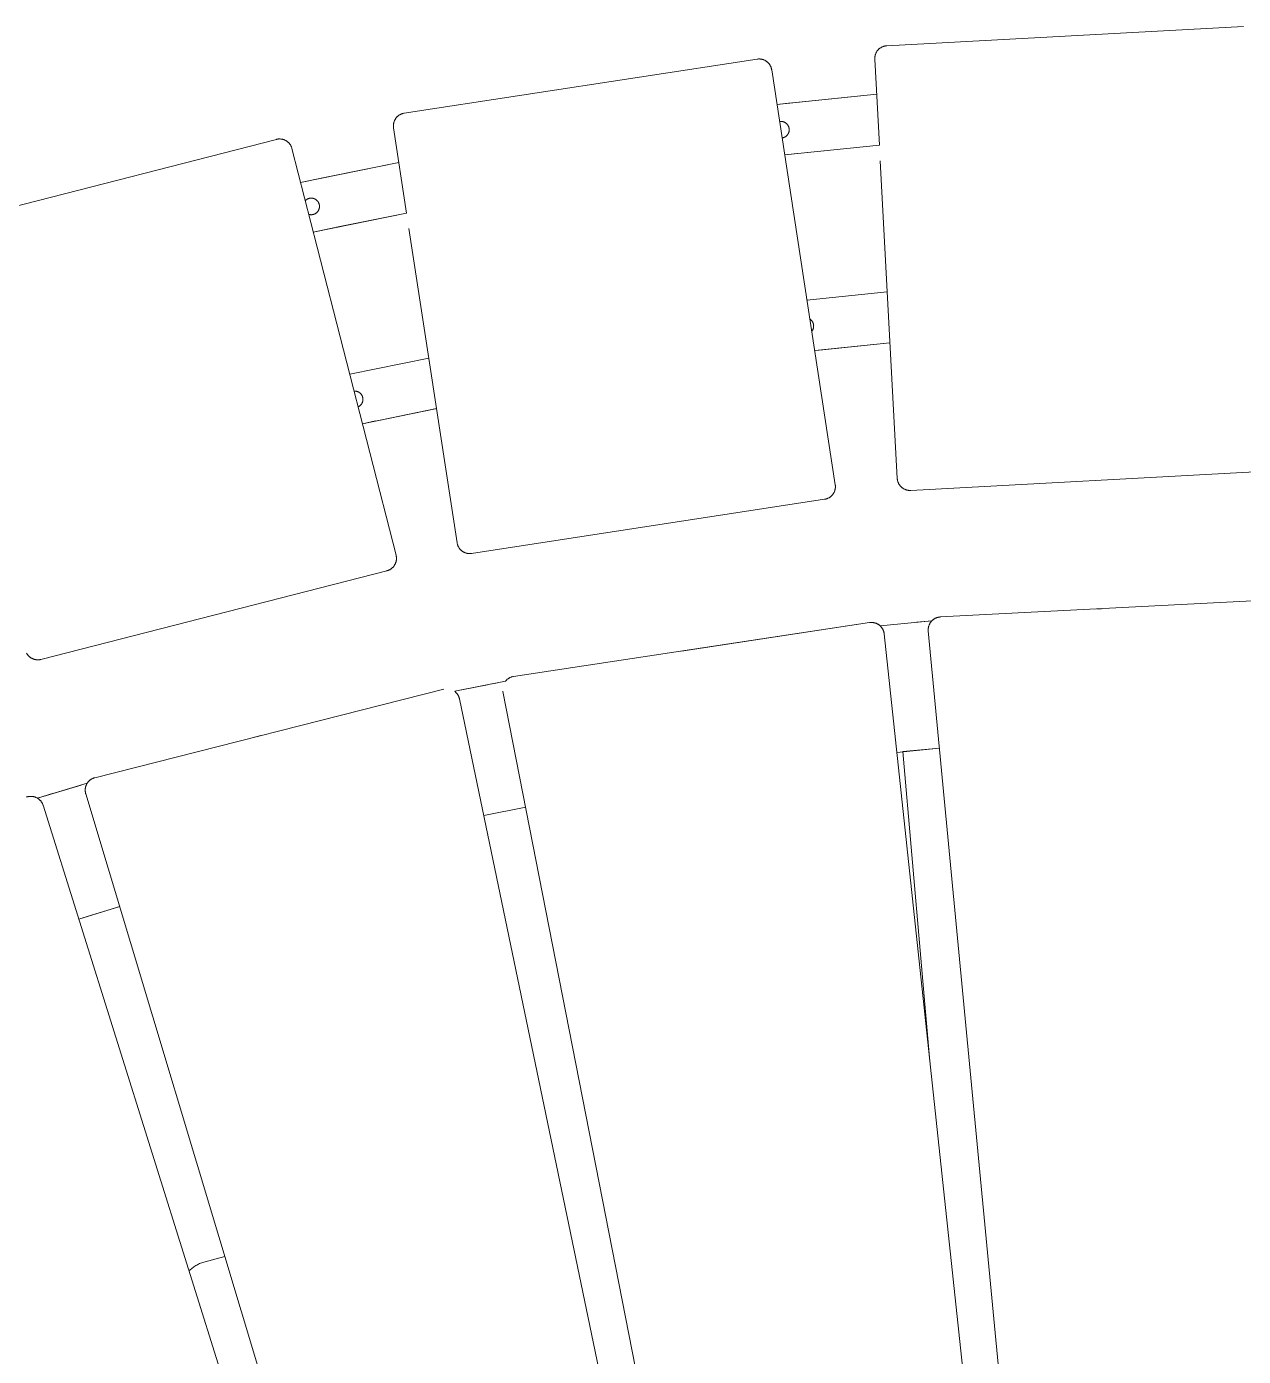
# Model space of a CAD drawing. Header units: inches. Extents: x -11 to 189, y -7 to 133.
# Drawn here: x 24.25 to 39.28, y 50.28 to 66.7 of the extents above; entities that cross this region are included whole.
import ezdxf

# ---------------------------------------------------------------- set-up
doc = ezdxf.new("R2010")
doc.units = ezdxf.units.IN
doc.layers.add('ZANO_R', color=7, linetype='Continuous', lineweight=0)

msp = doc.modelspace()

# ---------------------------------------------------------------- linework, layer by layer
at = {"layer": 'ZANO_R'}
for p, q in [((34.87601, 66.45974), (39.27915, 66.69565)), ((34.72698, 66.30481), (34.72715, 66.31018)), ((34.72715, 66.31018), (34.7275, 66.31555)), ((34.7275, 66.31555), (34.72804, 66.3209)), ((34.72804, 66.3209), (34.72876, 66.32623)), ((34.72876, 66.32623), (34.72966, 66.33153)), ((34.72966, 66.33153), (34.73074, 66.33679)), ((34.73074, 66.33679), (34.732, 66.34202)), ((34.732, 66.34202), (34.73344, 66.3472)), ((34.73344, 66.3472), (34.73506, 66.35233)), ((34.73506, 66.35233), (34.73685, 66.3574)), ((34.73685, 66.3574), (34.73881, 66.36241)), ((34.73881, 66.36241), (34.74094, 66.36735)), ((34.74094, 66.36735), (34.74324, 66.37221)), ((34.74324, 66.37221), (34.7457, 66.37699)), ((34.7457, 66.37699), (34.74833, 66.38168)), ((34.74833, 66.38168), (34.75111, 66.38628)), ((34.75111, 66.38628), (34.75405, 66.39079)), ((34.75405, 66.39079), (34.75714, 66.39519)), ((34.75714, 66.39519), (34.76038, 66.39948)), ((34.76038, 66.39948), (34.76376, 66.40366)), ((34.76376, 66.40366), (34.76729, 66.40772)), ((34.76729, 66.40772), (34.77095, 66.41166)), ((34.77095, 66.41166), (34.77474, 66.41547)), ((34.77474, 66.41547), (34.77866, 66.41915)), ((34.77866, 66.41915), (34.78271, 66.42269)), ((34.78271, 66.42269), (34.78687, 66.42609)), ((34.78687, 66.42609), (34.79115, 66.42935)), ((34.79115, 66.42935), (34.79553, 66.43246)), ((34.79553, 66.43246), (34.80002, 66.43542)), ((34.80002, 66.43542), (34.80461, 66.43823)), ((34.80461, 66.43823), (34.80929, 66.44087)), ((34.80929, 66.44087), (34.81406, 66.44336)), ((34.81406, 66.44336), (34.81891, 66.44568)), ((34.81891, 66.44568), (34.82384, 66.44783)), ((34.82384, 66.44783), (34.82884, 66.44982)), ((34.82884, 66.44982), (34.8339, 66.45163)), ((34.8339, 66.45163), (34.83902, 66.45327)), ((34.83902, 66.45327), (34.8442, 66.45473)), ((34.8442, 66.45473), (34.84942, 66.45602)), ((34.84942, 66.45602), (34.85468, 66.45712)), ((34.85468, 66.45712), (34.85998, 66.45805)), ((34.85998, 66.45805), (34.8653, 66.45879)), ((34.8653, 66.45879), (34.87065, 66.45936)), ((34.87065, 66.45936), (34.87601, 66.45974)), ((28.91554, 65.62615), (33.27406, 66.29442)), ((33.27406, 66.29442), (33.27939, 66.29514)), ((33.27939, 66.29514), (33.28474, 66.29568)), ((33.28474, 66.29568), (33.2901, 66.29604)), ((33.2901, 66.29604), (33.29548, 66.29622)), ((33.29548, 66.29622), (33.30085, 66.29621)), ((33.30085, 66.29621), (33.30623, 66.29602)), ((33.30623, 66.29602), (33.31159, 66.29564)), ((33.31159, 66.29564), (33.31694, 66.29508)), ((33.31694, 66.29508), (33.32227, 66.29434)), ((33.32227, 66.29434), (33.32756, 66.29342)), ((33.32756, 66.29342), (33.33283, 66.29232)), ((33.33283, 66.29232), (33.33805, 66.29104)), ((33.33805, 66.29104), (33.34322, 66.28958)), ((33.34322, 66.28958), (33.34835, 66.28794)), ((33.34835, 66.28794), (33.35341, 66.28614)), ((33.35341, 66.28614), (33.35841, 66.28416)), ((33.35841, 66.28416), (33.36334, 66.28201)), ((33.36334, 66.28201), (33.36819, 66.27969)), ((33.36819, 66.27969), (33.37296, 66.27721)), ((33.37296, 66.27721), (33.37765, 66.27456)), ((33.37765, 66.27456), (33.38224, 66.27176)), ((33.38224, 66.27176), (33.38673, 66.26881)), ((33.38673, 66.26881), (33.39112, 66.2657)), ((33.39112, 66.2657), (33.3954, 66.26244)), ((33.3954, 66.26244), (33.39956, 66.25904)), ((33.39956, 66.25904), (33.40361, 66.2555)), ((33.40361, 66.2555), (33.40753, 66.25183)), ((33.40753, 66.25183), (33.41133, 66.24802)), ((33.41133, 66.24802), (33.415, 66.24408)), ((33.415, 66.24408), (33.41852, 66.24003)), ((33.41852, 66.24003), (33.42191, 66.23585)), ((33.42191, 66.23585), (33.42515, 66.23156)), ((33.42515, 66.23156), (33.42825, 66.22716)), ((33.42825, 66.22716), (33.43119, 66.22266)), ((33.43119, 66.22266), (33.43398, 66.21806)), ((33.43398, 66.21806), (33.43661, 66.21337)), ((33.43661, 66.21337), (33.43907, 66.20859)), ((33.43907, 66.20859), (33.44137, 66.20373)), ((33.44137, 66.20373), (33.44351, 66.1988)), ((33.44351, 66.1988), (33.44547, 66.19379)), ((33.44547, 66.19379), (33.44727, 66.18872)), ((33.44727, 66.18872), (33.44889, 66.18359)), ((33.44889, 66.18359), (33.45033, 66.17841)), ((33.45033, 66.17841), (33.45159, 66.17319)), ((33.45159, 66.17319), (33.45268, 66.16792)), ((33.45268, 66.16792), (33.45359, 66.16262)), ((33.64407, 64.92024), (33.45359, 66.16262)), ((34.72699, 66.29943), (34.72698, 66.30481)), ((34.72719, 66.29405), (34.72699, 66.29943)), ((34.72719, 66.29405), (34.78411, 65.23155)), ((33.5193, 65.73401), (34.75039, 65.86105)), ((33.70878, 65.75522), (34.75039, 65.86105)), ((33.5193, 65.73401), (33.69943, 65.75419)), ((28.78252, 65.48415), (28.78308, 65.4895)), ((28.78308, 65.4895), (28.78382, 65.49483)), ((28.78382, 65.49483), (28.78474, 65.50013)), ((28.78474, 65.50013), (28.78585, 65.50539)), ((28.78585, 65.50539), (28.78713, 65.51061)), ((28.78713, 65.51061), (28.78859, 65.51579)), ((28.78859, 65.51579), (28.79022, 65.52091)), ((28.79022, 65.52091), (28.79203, 65.52597)), ((28.79203, 65.52597), (28.79401, 65.53097)), ((28.79401, 65.53097), (28.79616, 65.5359)), ((28.79616, 65.5359), (28.79848, 65.54075)), ((28.79848, 65.54075), (28.80096, 65.54553)), ((28.80096, 65.54553), (28.8036, 65.55021)), ((28.8036, 65.55021), (28.8064, 65.5548)), ((28.8064, 65.5548), (28.80936, 65.55929)), ((28.80936, 65.55929), (28.81246, 65.56368)), ((28.81246, 65.56368), (28.81572, 65.56796)), ((28.81572, 65.56796), (28.81912, 65.57213)), ((28.81912, 65.57213), (28.82266, 65.57617)), ((28.82266, 65.57617), (28.82634, 65.5801)), ((28.82634, 65.5801), (28.83014, 65.58389)), ((28.83014, 65.58389), (28.83408, 65.58756)), ((28.83408, 65.58756), (28.83814, 65.59109)), ((28.83814, 65.59109), (28.84231, 65.59447)), ((28.84231, 65.59447), (28.8466, 65.59772)), ((28.8466, 65.59772), (28.851, 65.60081)), ((28.851, 65.60081), (28.8555, 65.60375)), ((28.8555, 65.60375), (28.8601, 65.60654)), ((28.8601, 65.60654), (28.86479, 65.60917)), ((28.86479, 65.60917), (28.86957, 65.61163)), ((28.86957, 65.61163), (28.87443, 65.61394)), ((28.87443, 65.61394), (28.87937, 65.61607)), ((28.87937, 65.61607), (28.88437, 65.61804)), ((28.88437, 65.61804), (28.88944, 65.61983)), ((28.88944, 65.61983), (28.89457, 65.62145)), ((28.89457, 65.62145), (28.89975, 65.62289)), ((28.89975, 65.62289), (28.90498, 65.62416)), ((28.90498, 65.62416), (28.91024, 65.62524)), ((28.91024, 65.62524), (28.91554, 65.62615)), ((33.55156, 65.5236), (33.55507, 65.5241)), ((33.55507, 65.5241), (33.55859, 65.52447)), ((33.55859, 65.52447), (33.56212, 65.52473)), ((33.56212, 65.52473), (33.56566, 65.52486)), ((33.56566, 65.52486), (33.5692, 65.52488)), ((33.5692, 65.52488), (33.57274, 65.52476)), ((33.57274, 65.52476), (33.57627, 65.52453)), ((33.57627, 65.52453), (33.5798, 65.52418)), ((33.5798, 65.52418), (33.5833, 65.5237)), ((33.5833, 65.5237), (33.58679, 65.5231)), ((33.58679, 65.5231), (33.59026, 65.52238)), ((33.59026, 65.52238), (33.5937, 65.52154)), ((33.5937, 65.52154), (33.59711, 65.52059)), ((33.59711, 65.52059), (33.60049, 65.51951)), ((33.60049, 65.51951), (33.60382, 65.51832)), ((33.60382, 65.51832), (33.60711, 65.51702)), ((33.60711, 65.51702), (33.61036, 65.5156)), ((33.61036, 65.5156), (33.61355, 65.51407)), ((33.61355, 65.51407), (33.61669, 65.51243)), ((33.61669, 65.51243), (33.61977, 65.51069)), ((33.61977, 65.51069), (33.62279, 65.50884)), ((33.62279, 65.50884), (33.62574, 65.50688)), ((33.62574, 65.50688), (33.62862, 65.50482)), ((33.62862, 65.50482), (33.63143, 65.50267)), ((33.63143, 65.50267), (33.63417, 65.50042)), ((33.63417, 65.50042), (33.63682, 65.49808)), ((33.63682, 65.49808), (33.63939, 65.49564)), ((33.63939, 65.49564), (33.64188, 65.49312)), ((33.64188, 65.49312), (33.64428, 65.49052)), ((33.64428, 65.49052), (33.64658, 65.48783)), ((28.78195, 65.46804), (28.78196, 65.47342)), ((28.78212, 65.46266), (28.78195, 65.46804)), ((28.78196, 65.47342), (28.78215, 65.47879)), ((28.78248, 65.4573), (28.78212, 65.46266)), ((28.78215, 65.47879), (28.78252, 65.48415)), ((28.78302, 65.45195), (28.78248, 65.4573)), ((28.78375, 65.44662), (28.78302, 65.45195)), ((28.78375, 65.44662), (28.94501, 64.39488)), ((33.59988, 65.32533), (33.59649, 65.32428)), ((33.60324, 65.32651), (33.59988, 65.32533)), ((33.60656, 65.3278), (33.60324, 65.32651)), ((33.60983, 65.32921), (33.60656, 65.3278)), ((33.61305, 65.33072), (33.60983, 65.32921)), ((33.61621, 65.33235), (33.61305, 65.33072)), ((33.61931, 65.33409), (33.61621, 65.33235)), ((33.62236, 65.33594), (33.61931, 65.33409)), ((33.62533, 65.33789), (33.62236, 65.33594)), ((33.62824, 65.33994), (33.62533, 65.33789)), ((33.63107, 65.34209), (33.62824, 65.33994)), ((33.63383, 65.34434), (33.63107, 65.34209)), ((33.63651, 65.34669), (33.63383, 65.34434)), ((33.6391, 65.34912), (33.63651, 65.34669)), ((33.64161, 65.35165), (33.6391, 65.34912)), ((33.64403, 65.35426), (33.64161, 65.35165)), ((33.64636, 65.35695), (33.64403, 65.35426)), ((33.64859, 65.35972), (33.64636, 65.35695)), ((33.64658, 65.48783), (33.64879, 65.48506)), ((33.65072, 65.36257), (33.64859, 65.35972)), ((33.64879, 65.48506), (33.65091, 65.48222)), ((33.65276, 65.36549), (33.65072, 65.36257)), ((33.65091, 65.48222), (33.65292, 65.47931)), ((33.65469, 65.36848), (33.65276, 65.36549)), ((33.65292, 65.47931), (33.65484, 65.47633)), ((33.65651, 65.37153), (33.65469, 65.36848)), ((33.65484, 65.47633), (33.65665, 65.47329)), ((33.65823, 65.37465), (33.65651, 65.37153)), ((33.65665, 65.47329), (33.65835, 65.47018)), ((33.65984, 65.37782), (33.65823, 65.37465)), ((33.65835, 65.47018), (33.65994, 65.46702)), ((33.66134, 65.38105), (33.65984, 65.37782)), ((33.65994, 65.46702), (33.66143, 65.46381)), ((33.66273, 65.38433), (33.66134, 65.38105)), ((33.66143, 65.46381), (33.6628, 65.46054)), ((33.664, 65.38765), (33.66273, 65.38433)), ((33.6628, 65.46054), (33.66406, 65.45723)), ((33.66515, 65.39102), (33.664, 65.38765)), ((33.66406, 65.45723), (33.6652, 65.45388)), ((33.66619, 65.39442), (33.66515, 65.39102)), ((33.6652, 65.45388), (33.66623, 65.45049)), ((33.6671, 65.39786), (33.66619, 65.39442)), ((33.66623, 65.45049), (33.66713, 65.44707)), ((33.6679, 65.40133), (33.6671, 65.39786)), ((33.66713, 65.44707), (33.66792, 65.44362)), ((33.66858, 65.40482), (33.6679, 65.40133)), ((33.66792, 65.44362), (33.66859, 65.44014)), ((33.66913, 65.40833), (33.66858, 65.40482)), ((33.66859, 65.44014), (33.66914, 65.43664)), ((33.66956, 65.41187), (33.66913, 65.40833)), ((33.66914, 65.43664), (33.66957, 65.43313)), ((33.66987, 65.41541), (33.66956, 65.41187)), ((33.66957, 65.43313), (33.66988, 65.4296)), ((33.67006, 65.41897), (33.66987, 65.41541)), ((33.66988, 65.4296), (33.67006, 65.42606)), ((33.67006, 65.42606), (33.67012, 65.42252)), ((33.67012, 65.42252), (33.67006, 65.41897)), ((23.0661, 64.20979), (27.33764, 65.30392)), ((27.33764, 65.30392), (27.34288, 65.30516)), ((27.34288, 65.30516), (27.34815, 65.30623)), ((27.34815, 65.30623), (27.35345, 65.30711)), ((27.35345, 65.30711), (27.35878, 65.30782)), ((27.35878, 65.30782), (27.36413, 65.30834)), ((27.36413, 65.30834), (27.3695, 65.30868)), ((27.3695, 65.30868), (27.37488, 65.30883)), ((27.37488, 65.30883), (27.38025, 65.3088)), ((27.38025, 65.3088), (27.38563, 65.30859)), ((27.38563, 65.30859), (27.39099, 65.30819)), ((27.39099, 65.30819), (27.39633, 65.30762)), ((27.39633, 65.30762), (27.40166, 65.30685)), ((27.40166, 65.30685), (27.40695, 65.30591)), ((27.40695, 65.30591), (27.41221, 65.30479)), ((27.41221, 65.30479), (27.41743, 65.30349)), ((27.41743, 65.30349), (27.4226, 65.30201)), ((27.4226, 65.30201), (27.42772, 65.30036)), ((27.42772, 65.30036), (27.43277, 65.29853)), ((27.43277, 65.29853), (27.43776, 65.29653)), ((27.43776, 65.29653), (27.44268, 65.29436)), ((27.44268, 65.29436), (27.44753, 65.29203)), ((27.44753, 65.29203), (27.45229, 65.28953)), ((27.45229, 65.28953), (27.45696, 65.28687)), ((27.45696, 65.28687), (27.46154, 65.28405)), ((27.46154, 65.28405), (27.46602, 65.28107)), ((27.46602, 65.28107), (27.4704, 65.27795)), ((27.4704, 65.27795), (27.47467, 65.27468)), ((27.47467, 65.27468), (27.47882, 65.27126)), ((27.47882, 65.27126), (27.48285, 65.26771)), ((27.48285, 65.26771), (27.48676, 65.26401)), ((27.48676, 65.26401), (27.49055, 65.26019)), ((27.49055, 65.26019), (27.49419, 65.25624)), ((27.49419, 65.25624), (27.49771, 65.25217)), ((27.49771, 65.25217), (27.50108, 65.24798)), ((27.50108, 65.24798), (27.5043, 65.24368)), ((27.5043, 65.24368), (27.50738, 65.23927)), ((27.50738, 65.23927), (27.51031, 65.23476)), ((27.51031, 65.23476), (27.51308, 65.23015)), ((27.51308, 65.23015), (27.51569, 65.22545)), ((27.51569, 65.22545), (27.51813, 65.22066)), ((27.51813, 65.22066), (27.52042, 65.21579)), ((27.52042, 65.21579), (27.52253, 65.21085)), ((27.52253, 65.21085), (27.52448, 65.20583)), ((27.52448, 65.20583), (27.52625, 65.20076)), ((27.52625, 65.20076), (27.52785, 65.19562)), ((27.52785, 65.19562), (27.52928, 65.19044)), ((27.84115, 63.97284), (27.52928, 65.19044)), ((33.5861, 65.32182), (33.58259, 65.32124)), ((33.58959, 65.32252), (33.5861, 65.32182)), ((33.59305, 65.32334), (33.58959, 65.32252)), ((33.59649, 65.32428), (33.59305, 65.32334)), ((33.61484, 65.11088), (34.78411, 65.23155)), ((33.77787, 65.1291), (34.78411, 65.23155)), ((27.63687, 64.77038), (28.84947, 65.01801)), ((27.95083, 64.83697), (28.84947, 65.01801)), ((33.61484, 65.11088), (33.76862, 65.12808)), ((34.79443, 65.03895), (35.00443, 61.1196)), ((27.63687, 64.77038), (27.93267, 64.83317)), ((34.23892, 61.0406), (33.64407, 64.92024)), ((27.6939, 64.54773), (27.69643, 64.55024)), ((27.69643, 64.55024), (27.69906, 64.55265)), ((27.69906, 64.55265), (27.70176, 64.55497)), ((27.70176, 64.55497), (27.70454, 64.5572)), ((27.70454, 64.5572), (27.7074, 64.55933)), ((27.7074, 64.55933), (27.71033, 64.56136)), ((27.71033, 64.56136), (27.71333, 64.56328)), ((27.71333, 64.56328), (27.71639, 64.5651)), ((27.71639, 64.5651), (27.71952, 64.56681)), ((27.71952, 64.56681), (27.7227, 64.56841)), ((27.7227, 64.56841), (27.72594, 64.5699)), ((27.72594, 64.5699), (27.72923, 64.57127)), ((27.72923, 64.57127), (27.73256, 64.57254)), ((27.73256, 64.57254), (27.73594, 64.57368)), ((27.73594, 64.57368), (27.73935, 64.5747)), ((27.73935, 64.5747), (27.7428, 64.57561)), ((27.7428, 64.57561), (27.74627, 64.57639)), ((27.74627, 64.57639), (27.74978, 64.57706)), ((27.74978, 64.57706), (27.7533, 64.5776)), ((27.7533, 64.5776), (27.75684, 64.57802)), ((27.75684, 64.57802), (27.76039, 64.57831)), ((27.76039, 64.57831), (27.76395, 64.57849)), ((27.76395, 64.57849), (27.76751, 64.57853)), ((27.76751, 64.57853), (27.77107, 64.57846)), ((27.77107, 64.57846), (27.77463, 64.57826)), ((27.77463, 64.57826), (27.77818, 64.57793)), ((27.77818, 64.57793), (27.78172, 64.57748)), ((27.78172, 64.57748), (27.78523, 64.57691)), ((27.78523, 64.57691), (27.78873, 64.57622)), ((27.78873, 64.57622), (27.7922, 64.57541)), ((27.7922, 64.57541), (27.79564, 64.57447)), ((27.79564, 64.57447), (27.79904, 64.57342)), ((27.79904, 64.57342), (27.80241, 64.57225)), ((27.80241, 64.57225), (27.80573, 64.57096)), ((27.80573, 64.57096), (27.80901, 64.56956)), ((27.80901, 64.56956), (27.81223, 64.56804)), ((27.81223, 64.56804), (27.8154, 64.56642)), ((27.8154, 64.56642), (27.81851, 64.56468)), ((27.81851, 64.56468), (27.82156, 64.56284)), ((27.82156, 64.56284), (27.82455, 64.56089)), ((27.82455, 64.56089), (27.82746, 64.55884)), ((27.82746, 64.55884), (27.8303, 64.55668)), ((27.8303, 64.55668), (27.83307, 64.55444)), ((27.83307, 64.55444), (27.83575, 64.55209)), ((27.83575, 64.55209), (27.83835, 64.54966)), ((27.83835, 64.54966), (27.84087, 64.54713)), ((27.84087, 64.54713), (27.84329, 64.54452)), ((27.84329, 64.54452), (27.84562, 64.54183)), ((27.84562, 64.54183), (27.84786, 64.53905)), ((27.84786, 64.53905), (27.85, 64.5362)), ((27.85, 64.5362), (27.85204, 64.53328)), ((27.85204, 64.53328), (27.85398, 64.53029)), ((27.85398, 64.53029), (27.85581, 64.52723)), ((27.85581, 64.52723), (27.85753, 64.52411)), ((27.85753, 64.52411), (27.85915, 64.52094)), ((27.85915, 64.52094), (27.86065, 64.5177)), ((27.86065, 64.5177), (27.86204, 64.51442)), ((27.86204, 64.51442), (27.86331, 64.51109)), ((27.86331, 64.51109), (27.86447, 64.50772)), ((27.86447, 64.50772), (27.86551, 64.50431)), ((27.74072, 64.37727), (27.73731, 64.37824)), ((27.74415, 64.37641), (27.74072, 64.37727)), ((27.74761, 64.37568), (27.74415, 64.37641)), ((27.75109, 64.37507), (27.74761, 64.37568)), ((27.75459, 64.37458), (27.75109, 64.37507)), ((27.75811, 64.3742), (27.75459, 64.37458)), ((27.76164, 64.37395), (27.75811, 64.3742)), ((27.76517, 64.37383), (27.76164, 64.37395)), ((27.76871, 64.37382), (27.76517, 64.37383)), ((27.77225, 64.37394), (27.76871, 64.37382)), ((27.77578, 64.37418), (27.77225, 64.37394)), ((27.77929, 64.37454), (27.77578, 64.37418)), ((27.7828, 64.37502), (27.77929, 64.37454)), ((27.78628, 64.37562), (27.7828, 64.37502)), ((27.78975, 64.37635), (27.78628, 64.37562)), ((27.79318, 64.37719), (27.78975, 64.37635)), ((27.79658, 64.37815), (27.79318, 64.37719)), ((27.7933, 64.15968), (28.94501, 64.39488)), ((27.79995, 64.37923), (27.79658, 64.37815)), ((27.80328, 64.38042), (27.79995, 64.37923)), ((27.80657, 64.38173), (27.80328, 64.38042)), ((27.80981, 64.38315), (27.80657, 64.38173)), ((27.813, 64.38468), (27.80981, 64.38315)), ((27.81613, 64.38632), (27.813, 64.38468)), ((27.8192, 64.38807), (27.81613, 64.38632)), ((27.82222, 64.38992), (27.8192, 64.38807)), ((27.82516, 64.39188), (27.82222, 64.38992)), ((27.82804, 64.39393), (27.82516, 64.39188)), ((27.83085, 64.39609), (27.82804, 64.39393)), ((27.83358, 64.39834), (27.83085, 64.39609)), ((27.83622, 64.40068), (27.83358, 64.39834)), ((27.83879, 64.40312), (27.83622, 64.40068)), ((27.84127, 64.40564), (27.83879, 64.40312)), ((27.84366, 64.40824), (27.84127, 64.40564)), ((27.84597, 64.41093), (27.84366, 64.40824)), ((27.84817, 64.41369), (27.84597, 64.41093)), ((27.85028, 64.41653), (27.84817, 64.41369)), ((27.85229, 64.41944), (27.85028, 64.41653)), ((27.8542, 64.42242), (27.85229, 64.41944)), ((27.85601, 64.42546), (27.8542, 64.42242)), ((27.85771, 64.42856), (27.85601, 64.42546)), ((27.8593, 64.43172), (27.85771, 64.42856)), ((27.86078, 64.43493), (27.8593, 64.43172)), ((27.86215, 64.43819), (27.86078, 64.43493)), ((27.8634, 64.4415), (27.86215, 64.43819)), ((27.86454, 64.44485), (27.8634, 64.4415)), ((27.86557, 64.44823), (27.86454, 64.44485)), ((27.86551, 64.50431), (27.86643, 64.50087)), ((27.86647, 64.45165), (27.86557, 64.44823)), ((27.86643, 64.50087), (27.86723, 64.4974)), ((27.86726, 64.4551), (27.86647, 64.45165)), ((27.86723, 64.4974), (27.86791, 64.4939)), ((27.86793, 64.45857), (27.86726, 64.4551)), ((27.86791, 64.4939), (27.86846, 64.49038)), ((27.86848, 64.46207), (27.86793, 64.45857)), ((27.86846, 64.49038), (27.86889, 64.48684)), ((27.8689, 64.46558), (27.86848, 64.46207)), ((27.86889, 64.48684), (27.8692, 64.48329)), ((27.86921, 64.4691), (27.8689, 64.46558)), ((27.8692, 64.48329), (27.86939, 64.47973)), ((27.86939, 64.47264), (27.86921, 64.4691)), ((27.86939, 64.47973), (27.86945, 64.47617)), ((27.86945, 64.47617), (27.86939, 64.47264)), ((28.07991, 64.22042), (28.94501, 64.39488)), ((27.7933, 64.15968), (28.06194, 64.21665)), ((28.97424, 64.20424), (29.56908, 60.3246)), ((28.81506, 60.17062), (27.84115, 63.97284)), ((33.88953, 63.31934), (34.88109, 63.42166)), ((33.92527, 63.08627), (33.9282, 63.08431)), ((33.9282, 63.08431), (33.93106, 63.08225)), ((33.93106, 63.08225), (33.93385, 63.0801)), ((33.93385, 63.0801), (33.93657, 63.07785)), ((33.93657, 63.07785), (33.9392, 63.0755)), ((33.9392, 63.0755), (33.94176, 63.07307)), ((33.94176, 63.07307), (33.94422, 63.07055)), ((33.94422, 63.07055), (33.9466, 63.06795)), ((33.9466, 63.06795), (33.94889, 63.06527)), ((33.94889, 63.06527), (33.95109, 63.06251)), ((33.95109, 63.06251), (33.95318, 63.05967)), ((33.95318, 63.05967), (33.95518, 63.05677)), ((33.95518, 63.05677), (33.95708, 63.0538)), ((33.95708, 63.0538), (33.95888, 63.05076)), ((33.95888, 63.05076), (33.96057, 63.04767)), ((33.96057, 63.04767), (33.96215, 63.04451)), ((33.96215, 63.04451), (33.96362, 63.04131)), ((33.96362, 63.04131), (33.96498, 63.03806)), ((33.96498, 63.03806), (33.96623, 63.03476)), ((33.96623, 63.03476), (33.96736, 63.03142)), ((33.96736, 63.03142), (33.96838, 63.02804)), ((33.96838, 63.02804), (33.96928, 63.02463)), ((33.95074, 62.93742), (33.94851, 62.93465)), ((33.95287, 62.94027), (33.95074, 62.93742)), ((33.95491, 62.94319), (33.95287, 62.94027)), ((33.95683, 62.94617), (33.95491, 62.94319)), ((33.95866, 62.94923), (33.95683, 62.94617)), ((33.96037, 62.95234), (33.95866, 62.94923)), ((33.96198, 62.95551), (33.96037, 62.95234)), ((33.96348, 62.95874), (33.96198, 62.95551)), ((33.96486, 62.96201), (33.96348, 62.95874)), ((33.96613, 62.96534), (33.96486, 62.96201)), ((33.96728, 62.9687), (33.96613, 62.96534)), ((33.96832, 62.9721), (33.96728, 62.9687)), ((33.96923, 62.97554), (33.96832, 62.9721)), ((33.97003, 62.979), (33.96923, 62.97554)), ((33.96928, 63.02463), (33.97007, 63.0212)), ((33.9707, 62.9825), (33.97003, 62.979)), ((33.97007, 63.0212), (33.97073, 63.01773)), ((33.97126, 62.98601), (33.9707, 62.9825)), ((33.97073, 63.01773), (33.97127, 63.01425)), ((33.97169, 62.98954), (33.97126, 62.98601)), ((33.97127, 63.01425), (33.9717, 63.01075)), ((33.972, 62.99308), (33.97169, 62.98954)), ((33.9717, 63.01075), (33.972, 63.00723)), ((33.972, 63.00723), (33.97218, 63.00371)), ((33.97218, 62.99663), (33.972, 62.99308)), ((33.97218, 63.00371), (33.97224, 63.00019)), ((33.97224, 63.00019), (33.97218, 62.99663)), ((33.98508, 62.69617), (34.91482, 62.79212)), ((33.98508, 62.69617), (34.03676, 62.70191)), ((34.04563, 62.70289), (34.91482, 62.79212)), ((28.24303, 62.40389), (29.21969, 62.60334)), ((28.29604, 62.19692), (28.29955, 62.19714)), ((28.29955, 62.19714), (28.30307, 62.19723)), ((28.30307, 62.19723), (28.30659, 62.19721)), ((28.30659, 62.19721), (28.31011, 62.19707)), ((28.31011, 62.19707), (28.31361, 62.1968)), ((28.31361, 62.1968), (28.31711, 62.19642)), ((28.31711, 62.19642), (28.32059, 62.19591)), ((28.32059, 62.19591), (28.32406, 62.19529)), ((28.32406, 62.19529), (28.3275, 62.19454)), ((28.3275, 62.19454), (28.33091, 62.19368)), ((28.33091, 62.19368), (28.33429, 62.1927)), ((28.33429, 62.1927), (28.33763, 62.19161)), ((28.33763, 62.19161), (28.34094, 62.1904)), ((28.34094, 62.1904), (28.3442, 62.18908)), ((28.3442, 62.18908), (28.34741, 62.18765)), ((28.34741, 62.18765), (28.35058, 62.18611)), ((28.35058, 62.18611), (28.35368, 62.18446)), ((28.35368, 62.18446), (28.35673, 62.1827)), ((28.35673, 62.1827), (28.35972, 62.18084)), ((28.35972, 62.18084), (28.36264, 62.17888)), ((28.36264, 62.17888), (28.3655, 62.17682)), ((28.3655, 62.17682), (28.36828, 62.17467)), ((28.36828, 62.17467), (28.37098, 62.17241)), ((28.37098, 62.17241), (28.37361, 62.17007)), ((28.37361, 62.17007), (28.37615, 62.16764)), ((28.37615, 62.16764), (28.37861, 62.16512)), ((28.37861, 62.16512), (28.38098, 62.16252)), ((28.38098, 62.16252), (28.38326, 62.15984)), ((28.38326, 62.15984), (28.38544, 62.15708)), ((28.38544, 62.15708), (28.38753, 62.15425)), ((28.38753, 62.15425), (28.38952, 62.15135)), ((28.38952, 62.15135), (28.39142, 62.14838)), ((28.39288, 62.04383), (28.39105, 62.04077)), ((28.39142, 62.14838), (28.3932, 62.14535)), ((28.3946, 62.04695), (28.39288, 62.04383)), ((28.3932, 62.14535), (28.39489, 62.14226)), ((28.39621, 62.05013), (28.3946, 62.04695)), ((28.39489, 62.14226), (28.39646, 62.13912)), ((28.39771, 62.05336), (28.39621, 62.05013)), ((28.39646, 62.13912), (28.39793, 62.13592)), ((28.3991, 62.05664), (28.39771, 62.05336)), ((28.39793, 62.13592), (28.39928, 62.13267)), ((28.40038, 62.05996), (28.3991, 62.05664)), ((28.39928, 62.13267), (28.40052, 62.12938)), ((28.40153, 62.06333), (28.40038, 62.05996)), ((28.40052, 62.12938), (28.40165, 62.12605)), ((28.40257, 62.06674), (28.40153, 62.06333)), ((28.40165, 62.12605), (28.40267, 62.12268)), ((28.40349, 62.07018), (28.40257, 62.06674)), ((28.40267, 62.12268), (28.40356, 62.11927)), ((28.40429, 62.07366), (28.40349, 62.07018)), ((28.40356, 62.11927), (28.40434, 62.11584)), ((28.40497, 62.07715), (28.40429, 62.07366)), ((28.40434, 62.11584), (28.405, 62.11239)), ((28.40552, 62.08067), (28.40497, 62.07715)), ((28.405, 62.11239), (28.40555, 62.10891)), ((28.40596, 62.08421), (28.40552, 62.08067)), ((28.40555, 62.10891), (28.40597, 62.10542)), ((28.40627, 62.08776), (28.40596, 62.08421)), ((28.40597, 62.10542), (28.40627, 62.10191)), ((28.40627, 62.10191), (28.40645, 62.0984)), ((28.40645, 62.09132), (28.40627, 62.08776)), ((28.40645, 62.0984), (28.40651, 62.09488)), ((28.40651, 62.09488), (28.40645, 62.09132)), ((28.34932, 62.00302), (28.3461, 62.0015)), ((28.35249, 62.00465), (28.34932, 62.00302)), ((28.3556, 62.00638), (28.35249, 62.00465)), ((28.35865, 62.00823), (28.3556, 62.00638)), ((28.36163, 62.01018), (28.35865, 62.00823)), ((28.36454, 62.01223), (28.36163, 62.01018)), ((28.36738, 62.01438), (28.36454, 62.01223)), ((28.37015, 62.01663), (28.36738, 62.01438)), ((28.37283, 62.01897), (28.37015, 62.01663)), ((28.37543, 62.02141), (28.37283, 62.01897)), ((28.37794, 62.02393), (28.37543, 62.02141)), ((28.38037, 62.02655), (28.37794, 62.02393)), ((28.3827, 62.02924), (28.38037, 62.02655)), ((28.38493, 62.03201), (28.3827, 62.02924)), ((28.38707, 62.03486), (28.38493, 62.03201)), ((28.38911, 62.03778), (28.38707, 62.03486)), ((28.39105, 62.04077), (28.38911, 62.03778)), ((28.39946, 61.79315), (29.31524, 61.98017)), ((28.58008, 61.83127), (29.30103, 61.97739)), ((28.39946, 61.79315), (28.56285, 61.82766)), ((35.00481, 61.11424), (35.00443, 61.1196)), ((35.00537, 61.10889), (35.00481, 61.11424)), ((35.00612, 61.10357), (35.00537, 61.10889)), ((35.00704, 61.09827), (35.00612, 61.10357)), ((35.00815, 61.09301), (35.00704, 61.09827)), ((35.00944, 61.08778), (35.00815, 61.09301)), ((35.0109, 61.08261), (35.00944, 61.08778)), ((35.01254, 61.07749), (35.0109, 61.08261)), ((35.01435, 61.07243), (35.01254, 61.07749)), ((35.01633, 61.06743), (35.01435, 61.07243)), ((35.01849, 61.0625), (35.01633, 61.06743)), ((35.02081, 61.05765), (35.01849, 61.0625)), ((39.57325, 61.20669), (35.17011, 60.97077)), ((34.18453, 60.89614), (34.18035, 60.89275)), ((34.18859, 60.89966), (34.18453, 60.89614)), ((34.19252, 60.90333), (34.18859, 60.89966)), ((34.19633, 60.90713), (34.19252, 60.90333)), ((34.20001, 60.91105), (34.19633, 60.90713)), ((34.20355, 60.9151), (34.20001, 60.91105)), ((34.20695, 60.91926), (34.20355, 60.9151)), ((34.2102, 60.92354), (34.20695, 60.91926)), ((34.21331, 60.92793), (34.2102, 60.92354)), ((34.21627, 60.93242), (34.21331, 60.92793)), ((34.21907, 60.93701), (34.21627, 60.93242)), ((34.22171, 60.9417), (34.21907, 60.93701)), ((34.22419, 60.94647), (34.22171, 60.9417)), ((34.22651, 60.95132), (34.22419, 60.94647)), ((34.22866, 60.95625), (34.22651, 60.95132)), ((34.23064, 60.96125), (34.22866, 60.95625)), ((34.23245, 60.96631), (34.23064, 60.96125)), ((34.23408, 60.97144), (34.23245, 60.96631)), ((34.23554, 60.97661), (34.23408, 60.97144)), ((34.23682, 60.98183), (34.23554, 60.97661)), ((34.23792, 60.9871), (34.23682, 60.98183)), ((34.23884, 60.99239), (34.23792, 60.9871)), ((34.23958, 60.99772), (34.23884, 60.99239)), ((34.23892, 61.0406), (34.23964, 61.03527)), ((34.24014, 61.00307), (34.23958, 60.99772)), ((34.23964, 61.03527), (34.24018, 61.02992)), ((34.24052, 61.00843), (34.24014, 61.00307)), ((34.24018, 61.02992), (34.24054, 61.02456)), ((34.24071, 61.01381), (34.24052, 61.00843)), ((34.24054, 61.02456), (34.24072, 61.01918)), ((34.24072, 61.01918), (34.24071, 61.01381)), ((35.02329, 61.05288), (35.02081, 61.05765)), ((35.02594, 61.0482), (35.02329, 61.05288)), ((35.02874, 61.04361), (35.02594, 61.0482)), ((35.0317, 61.03912), (35.02874, 61.04361)), ((35.03481, 61.03474), (35.0317, 61.03912)), ((35.03807, 61.03046), (35.03481, 61.03474)), ((35.04148, 61.0263), (35.03807, 61.03046)), ((35.04502, 61.02225), (35.04148, 61.0263)), ((35.0487, 61.01833), (35.04502, 61.02225)), ((35.05251, 61.01454), (35.0487, 61.01833)), ((35.05645, 61.01087), (35.05251, 61.01454)), ((35.06051, 61.00735), (35.05645, 61.01087)), ((35.06469, 61.00397), (35.06051, 61.00735)), ((35.06898, 61.00073), (35.06469, 61.00397)), ((35.07338, 60.99764), (35.06898, 61.00073)), ((35.07788, 60.9947), (35.07338, 60.99764)), ((35.08249, 60.99191), (35.07788, 60.9947)), ((35.08718, 60.98929), (35.08249, 60.99191)), ((35.09196, 60.98683), (35.08718, 60.98929)), ((35.09682, 60.98453), (35.09196, 60.98683)), ((35.10176, 60.9824), (35.09682, 60.98453)), ((35.10676, 60.98044), (35.10176, 60.9824)), ((35.11184, 60.97865), (35.10676, 60.98044)), ((35.11696, 60.97703), (35.11184, 60.97865)), ((35.12215, 60.97559), (35.11696, 60.97703)), ((35.12737, 60.97433), (35.12215, 60.97559)), ((35.13264, 60.97325), (35.12737, 60.97433)), ((35.13794, 60.97235), (35.13264, 60.97325)), ((35.14327, 60.97163), (35.13794, 60.97235)), ((35.14862, 60.97109), (35.14327, 60.97163)), ((35.15399, 60.97074), (35.14862, 60.97109)), ((35.15936, 60.97057), (35.15399, 60.97074)), ((35.16474, 60.97058), (35.15936, 60.97057)), ((35.17011, 60.97077), (35.16474, 60.97058)), ((34.10712, 60.86107), (29.74861, 60.19281)), ((34.11242, 60.86198), (34.10712, 60.86107)), ((34.11769, 60.86307), (34.11242, 60.86198)), ((34.12292, 60.86433), (34.11769, 60.86307)), ((34.1281, 60.86577), (34.12292, 60.86433)), ((34.13322, 60.86739), (34.1281, 60.86577)), ((34.13829, 60.86919), (34.13322, 60.86739)), ((34.1433, 60.87115), (34.13829, 60.86919)), ((34.14824, 60.87329), (34.1433, 60.87115)), ((34.15309, 60.87559), (34.14824, 60.87329)), ((34.15787, 60.87806), (34.15309, 60.87559)), ((34.16256, 60.88068), (34.15787, 60.87806)), ((34.16716, 60.88347), (34.16256, 60.88068)), ((34.17166, 60.88641), (34.16716, 60.88347)), ((34.17606, 60.88951), (34.17166, 60.88641)), ((34.18035, 60.89275), (34.17606, 60.88951)), ((29.56999, 60.3193), (29.56908, 60.3246)), ((29.57107, 60.31403), (29.56999, 60.3193)), ((29.57234, 60.30881), (29.57107, 60.31403)), ((29.57378, 60.30363), (29.57234, 60.30881)), ((29.5754, 60.2985), (29.57378, 60.30363)), ((29.57719, 60.29343), (29.5754, 60.2985)), ((29.57916, 60.28842), (29.57719, 60.29343)), ((29.58129, 60.28349), (29.57916, 60.28842)), ((29.58359, 60.27863), (29.58129, 60.28349)), ((29.58606, 60.27385), (29.58359, 60.27863)), ((29.58869, 60.26916), (29.58606, 60.27385)), ((29.59148, 60.26456), (29.58869, 60.26916)), ((29.59442, 60.26006), (29.59148, 60.26456)), ((29.59751, 60.25566), (29.59442, 60.26006)), ((29.60076, 60.25137), (29.59751, 60.25566)), ((29.60414, 60.2472), (29.60076, 60.25137)), ((29.60767, 60.24314), (29.60414, 60.2472)), ((29.61133, 60.2392), (29.60767, 60.24314)), ((29.61513, 60.23539), (29.61133, 60.2392)), ((28.80967, 60.07549), (28.80768, 60.0705)), ((28.8115, 60.08055), (28.80967, 60.07549)), ((28.81316, 60.08567), (28.8115, 60.08055)), ((28.81464, 60.09084), (28.81316, 60.08567)), ((28.81594, 60.09605), (28.81464, 60.09084)), ((28.81506, 60.17062), (28.81631, 60.16539)), ((28.81706, 60.10131), (28.81594, 60.09605)), ((28.81631, 60.16539), (28.81737, 60.16012)), ((28.818, 60.10661), (28.81706, 60.10131)), ((28.81737, 60.16012), (28.81826, 60.15481)), ((28.81876, 60.11193), (28.818, 60.10661)), ((28.81826, 60.15481), (28.81896, 60.14948)), ((28.81934, 60.11728), (28.81876, 60.11193)), ((28.81896, 60.14948), (28.81948, 60.14413)), ((28.81974, 60.12264), (28.81934, 60.11728)), ((28.81948, 60.14413), (28.81982, 60.13876)), ((28.81995, 60.12801), (28.81974, 60.12264)), ((28.81982, 60.13876), (28.81998, 60.13339)), ((28.81998, 60.13339), (28.81995, 60.12801)), ((29.61906, 60.23172), (29.61513, 60.23539)), ((29.6231, 60.22818), (29.61906, 60.23172)), ((29.62727, 60.22478), (29.6231, 60.22818)), ((29.63155, 60.22152), (29.62727, 60.22478)), ((29.63594, 60.21841), (29.63155, 60.22152)), ((29.64043, 60.21546), (29.63594, 60.21841)), ((29.64502, 60.21266), (29.64043, 60.21546)), ((29.6497, 60.21002), (29.64502, 60.21266)), ((29.65447, 60.20753), (29.6497, 60.21002)), ((29.65933, 60.20522), (29.65447, 60.20753)), ((29.66425, 60.20307), (29.65933, 60.20522)), ((29.66925, 60.20109), (29.66425, 60.20307)), ((29.67432, 60.19928), (29.66925, 60.20109)), ((29.67944, 60.19764), (29.67432, 60.19928)), ((29.68462, 60.19619), (29.67944, 60.19764)), ((29.68984, 60.1949), (29.68462, 60.19619)), ((29.6951, 60.1938), (29.68984, 60.1949)), ((29.7004, 60.19288), (29.6951, 60.1938)), ((29.70573, 60.19214), (29.7004, 60.19288)), ((29.71107, 60.19158), (29.70573, 60.19214)), ((29.71644, 60.19121), (29.71107, 60.19158)), ((29.72181, 60.19102), (29.71644, 60.19121)), ((29.72719, 60.19101), (29.72181, 60.19102)), ((29.73256, 60.19118), (29.72719, 60.19101)), ((29.73793, 60.19154), (29.73256, 60.19118)), ((29.74328, 60.19208), (29.73793, 60.19154)), ((29.74861, 60.19281), (29.74328, 60.19208)), ((28.70158, 59.97899), (24.43003, 58.88487)), ((28.70677, 59.98041), (28.70158, 59.97899)), ((28.7119, 59.98201), (28.70677, 59.98041)), ((28.71698, 59.98378), (28.7119, 59.98201)), ((28.72199, 59.98573), (28.71698, 59.98378)), ((28.72694, 59.98785), (28.72199, 59.98573)), ((28.7318, 59.99013), (28.72694, 59.98785)), ((28.73659, 59.99258), (28.7318, 59.99013)), ((28.74129, 59.99519), (28.73659, 59.99258)), ((28.7459, 59.99796), (28.74129, 59.99519)), ((28.75041, 60.00088), (28.7459, 59.99796)), ((28.75482, 60.00396), (28.75041, 60.00088)), ((28.75913, 60.00719), (28.75482, 60.00396)), ((28.76332, 60.01056), (28.75913, 60.00719)), ((28.76739, 60.01407), (28.76332, 60.01056)), ((28.77134, 60.01772), (28.76739, 60.01407)), ((28.77516, 60.0215), (28.77134, 60.01772)), ((28.77885, 60.02541), (28.77516, 60.0215)), ((28.78241, 60.02944), (28.77885, 60.02541)), ((28.78582, 60.0336), (28.78241, 60.02944)), ((28.78909, 60.03786), (28.78582, 60.0336)), ((28.79222, 60.04224), (28.78909, 60.03786)), ((28.79519, 60.04672), (28.79222, 60.04224)), ((28.79801, 60.0513), (28.79519, 60.04672)), ((28.80067, 60.05597), (28.79801, 60.0513)), ((28.80317, 60.06074), (28.80067, 60.05597)), ((28.80551, 60.06558), (28.80317, 60.06074)), ((28.80768, 60.0705), (28.80551, 60.06558)), ((39.97674, 59.63745), (35.53626, 59.40862)), ((37.52464, 59.51108), (37.47284, 59.50842)), ((34.66315, 59.33918), (30.26677, 58.67429)), ((34.66315, 59.33918), (32.34178, 58.9881)), ((34.66848, 59.33989), (34.66315, 59.33918)), ((34.67383, 59.34042), (34.66848, 59.33989)), ((34.6792, 59.34077), (34.67383, 59.34042)), ((34.68458, 59.34093), (34.6792, 59.34077)), ((34.68995, 59.34091), (34.68458, 59.34093)), ((34.69533, 59.34071), (34.68995, 59.34091)), ((34.70069, 59.34033), (34.69533, 59.34071)), ((34.70604, 59.33976), (34.70069, 59.34033)), ((34.71136, 59.33901), (34.70604, 59.33976)), ((34.71666, 59.33807), (34.71136, 59.33901)), ((34.72192, 59.33696), (34.71666, 59.33807)), ((34.72714, 59.33567), (34.72192, 59.33696)), ((34.73231, 59.3342), (34.72714, 59.33567)), ((34.73743, 59.33255), (34.73231, 59.3342)), ((34.74249, 59.33074), (34.73743, 59.33255)), ((34.74749, 59.32875), (34.74249, 59.33074)), ((34.75241, 59.32659), (34.74749, 59.32875)), ((34.75726, 59.32426), (34.75241, 59.32659)), ((34.76202, 59.32177), (34.75726, 59.32426)), ((34.7667, 59.31912), (34.76202, 59.32177)), ((34.77129, 59.31631), (34.7667, 59.31912)), ((34.77577, 59.31334), (34.77129, 59.31631)), ((34.78015, 59.31022), (34.77577, 59.31334)), ((34.78443, 59.30696), (34.78015, 59.31022)), ((34.78859, 59.30355), (34.78443, 59.30696)), ((34.79263, 59.3), (34.78859, 59.30355)), ((34.79654, 59.29632), (34.79263, 59.3)), ((35.431, 59.36065), (34.79414, 59.29861)), ((34.79443, 59.29864), (35.43089, 59.36064)), ((34.80033, 59.2925), (34.79654, 59.29632)), ((34.80399, 59.28856), (34.80033, 59.2925)), ((34.80751, 59.28449), (34.80399, 59.28856)), ((34.81089, 59.28031), (34.80751, 59.28449)), ((34.81412, 59.27601), (34.81089, 59.28031)), ((34.81721, 59.27161), (34.81412, 59.27601)), ((34.82014, 59.2671), (34.81721, 59.27161)), ((34.82292, 59.2625), (34.82014, 59.2671)), ((34.82554, 59.2578), (34.82292, 59.2625)), ((34.82799, 59.25302), (34.82554, 59.2578)), ((34.83029, 59.24815), (34.82799, 59.25302)), ((35.24088, 59.34293), (35.4309, 59.36064)), ((35.38709, 59.25937), (35.38691, 59.25399)), ((35.38691, 59.25399), (35.38691, 59.24862)), ((35.38745, 59.26473), (35.38709, 59.25937)), ((35.388, 59.27008), (35.38745, 59.26473)), ((35.38873, 59.27541), (35.388, 59.27008)), ((35.38964, 59.28071), (35.38873, 59.27541)), ((35.39074, 59.28597), (35.38964, 59.28071)), ((35.39201, 59.2912), (35.39074, 59.28597)), ((35.39346, 59.29638), (35.39201, 59.2912)), ((35.39508, 59.3015), (35.39346, 59.29638)), ((35.39688, 59.30657), (35.39508, 59.3015)), ((35.39885, 59.31157), (35.39688, 59.30657)), ((35.401, 59.31651), (35.39885, 59.31157)), ((35.4033, 59.32136), (35.401, 59.31651)), ((35.40578, 59.32614), (35.4033, 59.32136)), ((35.40841, 59.33083), (35.40578, 59.32614)), ((35.4112, 59.33542), (35.40841, 59.33083)), ((35.41415, 59.33992), (35.4112, 59.33542)), ((35.41725, 59.34431), (35.41415, 59.33992)), ((35.4205, 59.3486), (35.41725, 59.34431)), ((35.42389, 59.35277), (35.4205, 59.3486)), ((35.42743, 59.35682), (35.42389, 59.35277)), ((35.43109, 59.36075), (35.42743, 59.35682)), ((35.4349, 59.36456), (35.43109, 59.36075)), ((35.43882, 59.36823), (35.4349, 59.36456)), ((35.44288, 59.37176), (35.43882, 59.36823)), ((35.44705, 59.37516), (35.44288, 59.37176)), ((35.45133, 59.37841), (35.44705, 59.37516)), ((35.45572, 59.38151), (35.45133, 59.37841)), ((35.46022, 59.38446), (35.45572, 59.38151)), ((35.46481, 59.38726), (35.46022, 59.38446)), ((35.4695, 59.38989), (35.46481, 59.38726)), ((35.47427, 59.39237), (35.4695, 59.38989)), ((35.47913, 59.39468), (35.47427, 59.39237)), ((35.48406, 59.39682), (35.47913, 59.39468)), ((35.48906, 59.3988), (35.48406, 59.39682)), ((35.49413, 59.4006), (35.48906, 59.3988)), ((35.49925, 59.40223), (35.49413, 59.4006)), ((35.50443, 59.40368), (35.49925, 59.40223)), ((35.50965, 59.40495), (35.50443, 59.40368)), ((35.51492, 59.40605), (35.50965, 59.40495)), ((35.52022, 59.40696), (35.51492, 59.40605)), ((35.52555, 59.4077), (35.52022, 59.40696)), ((35.53089, 59.40825), (35.52555, 59.4077)), ((35.53626, 59.40862), (35.53089, 59.40825)), ((34.83241, 59.24321), (34.83029, 59.24815)), ((34.83436, 59.2382), (34.83241, 59.24321)), ((34.83615, 59.23313), (34.83436, 59.2382)), ((34.83776, 59.228), (34.83615, 59.23313)), ((34.83919, 59.22282), (34.83776, 59.228)), ((34.84044, 59.21759), (34.83919, 59.22282)), ((34.84152, 59.21232), (34.84044, 59.21759)), ((34.84241, 59.20702), (34.84152, 59.21232)), ((34.84289, 59.20361), (34.84241, 59.20702)), ((34.84329, 59.2002), (34.84289, 59.20361)), ((36.69422, 41.88067), (34.84329, 59.2002)), ((35.38691, 59.24862), (35.38709, 59.24324)), ((35.38731, 59.23981), (35.38709, 59.24324)), ((35.3876, 59.23639), (35.38731, 59.23981)), ((35.3876, 59.23639), (37.04192, 41.89698)), ((24.2546, 58.95863), (24.25199, 58.96334)), ((24.25737, 58.95403), (24.2546, 58.95863)), ((24.2603, 58.94951), (24.25737, 58.95403)), ((24.26337, 58.9451), (24.2603, 58.94951)), ((24.2666, 58.9408), (24.26337, 58.9451)), ((24.26997, 58.93661), (24.2666, 58.9408)), ((24.27348, 58.93254), (24.26997, 58.93661)), ((24.27713, 58.92859), (24.27348, 58.93254)), ((24.28092, 58.92477), (24.27713, 58.92859)), ((24.28483, 58.92108), (24.28092, 58.92477)), ((24.28886, 58.91752), (24.28483, 58.92108)), ((24.29301, 58.91411), (24.28886, 58.91752)), ((24.29728, 58.91083), (24.29301, 58.91411)), ((24.30166, 58.90771), (24.29728, 58.91083)), ((24.30614, 58.90474), (24.30166, 58.90771)), ((24.31072, 58.90192), (24.30614, 58.90474)), ((24.31539, 58.89926), (24.31072, 58.90192)), ((24.32015, 58.89676), (24.31539, 58.89926)), ((24.32499, 58.89442), (24.32015, 58.89676)), ((24.32991, 58.89225), (24.32499, 58.89442)), ((24.33491, 58.89025), (24.32991, 58.89225)), ((24.33996, 58.88843), (24.33491, 58.89025)), ((24.34508, 58.88677), (24.33996, 58.88843)), ((24.35025, 58.88529), (24.34508, 58.88677)), ((24.35547, 58.88399), (24.35025, 58.88529)), ((24.36073, 58.88287), (24.35547, 58.88399)), ((24.36602, 58.88193), (24.36073, 58.88287)), ((24.37134, 58.88117), (24.36602, 58.88193)), ((24.37669, 58.88059), (24.37134, 58.88117)), ((24.38205, 58.88019), (24.37669, 58.88059)), ((24.38743, 58.87998), (24.38205, 58.88019)), ((24.3928, 58.87995), (24.38743, 58.87998)), ((24.39818, 58.88011), (24.3928, 58.87995)), ((24.40355, 58.88044), (24.39818, 58.88011)), ((24.4089, 58.88097), (24.40355, 58.88044)), ((24.41423, 58.88167), (24.4089, 58.88097)), ((24.41953, 58.88255), (24.41423, 58.88167)), ((24.4248, 58.88362), (24.41953, 58.88255)), ((24.43003, 58.88487), (24.4248, 58.88362)), ((29.53909, 58.49175), (30.16674, 58.61619)), ((30.16667, 58.61618), (29.53915, 58.49176)), ((30.00696, 58.58525), (30.16667, 58.61618)), ((30.17015, 58.62036), (30.16674, 58.61619)), ((30.1737, 58.62441), (30.17015, 58.62036)), ((30.17739, 58.62833), (30.1737, 58.62441)), ((30.1812, 58.63213), (30.17739, 58.62833)), ((30.18515, 58.63579), (30.1812, 58.63213)), ((30.18922, 58.63932), (30.18515, 58.63579)), ((30.1934, 58.6427), (30.18922, 58.63932)), ((30.1977, 58.64594), (30.1934, 58.6427)), ((30.20211, 58.64903), (30.1977, 58.64594)), ((30.20662, 58.65197), (30.20211, 58.64903)), ((30.21123, 58.65476), (30.20662, 58.65197)), ((30.21593, 58.65738), (30.21123, 58.65476)), ((30.22072, 58.65984), (30.21593, 58.65738)), ((30.22559, 58.66214), (30.22072, 58.65984)), ((30.23053, 58.66427), (30.22559, 58.66214)), ((30.23555, 58.66623), (30.23053, 58.66427)), ((30.24063, 58.66801), (30.23555, 58.66623)), ((30.24576, 58.66962), (30.24063, 58.66801)), ((30.25095, 58.67106), (30.24576, 58.66962)), ((30.25619, 58.67231), (30.25095, 58.67106)), ((30.26146, 58.67339), (30.25619, 58.67231)), ((30.26677, 58.67429), (30.26146, 58.67339)), ((29.40475, 58.51923), (25.09518, 57.42474)), ((29.54331, 58.48841), (29.53917, 58.49169)), ((29.54733, 58.48501), (29.54331, 58.48841)), ((29.55123, 58.48147), (29.54733, 58.48501)), ((29.55501, 58.4778), (29.55123, 58.48147)), ((29.55867, 58.47401), (29.55501, 58.4778)), ((29.5622, 58.4701), (29.55867, 58.47401)), ((29.5656, 58.46607), (29.5622, 58.4701)), ((29.56885, 58.46193), (29.5656, 58.46607)), ((29.57197, 58.45768), (29.56885, 58.46193)), ((29.57495, 58.45333), (29.57197, 58.45768)), ((29.57778, 58.44889), (29.57495, 58.45333)), ((29.58046, 58.44435), (29.57778, 58.44889)), ((29.58298, 58.43972), (29.58046, 58.44435)), ((29.58535, 58.43502), (29.58298, 58.43972)), ((29.58756, 58.43023), (29.58535, 58.43502)), ((29.62839, 58.50993), (29.94365, 58.57285)), ((30.13516, 58.49164), (30.13461, 58.49503)), ((30.13579, 58.48826), (30.13516, 58.49164)), ((30.13579, 58.48826), (33.48916, 41.39596)), ((29.58961, 58.42538), (29.58756, 58.43023)), ((29.59149, 58.42046), (29.58961, 58.42538)), ((29.59321, 58.41548), (29.59149, 58.42046)), ((29.59476, 58.41044), (29.59321, 58.41548)), ((29.59614, 58.40536), (29.59476, 58.41044)), ((29.59695, 58.40202), (29.59614, 58.40536)), ((29.59769, 58.39866), (29.59695, 58.40202)), ((33.14475, 41.3455), (29.59769, 58.39866)), ((27.14549, 57.94545), (27.03773, 57.91808)), ((34.9997, 57.73665), (35.52579, 57.78792)), ((35.07258, 57.74889), (35.52573, 57.78854)), ((35.07299, 57.74411), (35.52579, 57.78792)), ((35.40747, 53.92107), (35.07258, 57.74889)), ((25.00125, 57.35704), (24.389, 57.17145)), ((24.38913, 57.17148), (24.92664, 57.33485)), ((24.38915, 57.17149), (25.00123, 57.35704)), ((24.97714, 57.28669), (24.97674, 57.28133)), ((24.97773, 57.29204), (24.97714, 57.28669)), ((24.9785, 57.29736), (24.97773, 57.29204)), ((24.97946, 57.30265), (24.9785, 57.29736)), ((24.98059, 57.30791), (24.97946, 57.30265)), ((24.9819, 57.31312), (24.98059, 57.30791)), ((24.98339, 57.31829), (24.9819, 57.31312)), ((24.98505, 57.3234), (24.98339, 57.31829)), ((24.98689, 57.32845), (24.98505, 57.3234)), ((24.9889, 57.33344), (24.98689, 57.32845)), ((24.99108, 57.33836), (24.9889, 57.33344)), ((24.99343, 57.3432), (24.99108, 57.33836)), ((24.99594, 57.34795), (24.99343, 57.3432)), ((24.99861, 57.35262), (24.99594, 57.34795)), ((25.00143, 57.35719), (24.99861, 57.35262)), ((25.00442, 57.36167), (25.00143, 57.35719)), ((25.00755, 57.36604), (25.00442, 57.36167)), ((25.01083, 57.3703), (25.00755, 57.36604)), ((25.01425, 57.37445), (25.01083, 57.3703)), ((25.01782, 57.37847), (25.01425, 57.37445)), ((25.02152, 57.38237), (25.01782, 57.37847)), ((25.02535, 57.38615), (25.02152, 57.38237)), ((25.02931, 57.38979), (25.02535, 57.38615)), ((25.03338, 57.39329), (25.02931, 57.38979)), ((25.03758, 57.39666), (25.03338, 57.39329)), ((25.04189, 57.39987), (25.03758, 57.39666)), ((25.04631, 57.40294), (25.04189, 57.39987)), ((25.05082, 57.40586), (25.04631, 57.40294)), ((25.05544, 57.40862), (25.05082, 57.40586)), ((25.06015, 57.41122), (25.05544, 57.40862)), ((25.06494, 57.41366), (25.06015, 57.41122)), ((25.06981, 57.41593), (25.06494, 57.41366)), ((25.07476, 57.41804), (25.06981, 57.41593)), ((25.07978, 57.41997), (25.07476, 57.41804)), ((25.08486, 57.42174), (25.07978, 57.41997)), ((25.08999, 57.42332), (25.08486, 57.42174)), ((25.09518, 57.42474), (25.08999, 57.42332)), ((24.25769, 57.18731), (24.25261, 57.18556)), ((24.26284, 57.18887), (24.25769, 57.18731)), ((24.26803, 57.19027), (24.26284, 57.18887)), ((24.27327, 57.19148), (24.26803, 57.19027)), ((24.27855, 57.19252), (24.27327, 57.19148)), ((24.28386, 57.19337), (24.27855, 57.19252)), ((24.28919, 57.19404), (24.28386, 57.19337)), ((24.29455, 57.19453), (24.28919, 57.19404)), ((24.29992, 57.19484), (24.29455, 57.19453)), ((24.30529, 57.19496), (24.29992, 57.19484)), ((24.31067, 57.1949), (24.30529, 57.19496)), ((24.31604, 57.19466), (24.31067, 57.1949)), ((24.3214, 57.19423), (24.31604, 57.19466)), ((24.32674, 57.19362), (24.3214, 57.19423)), ((24.33206, 57.19283), (24.32674, 57.19362)), ((24.33735, 57.19186), (24.33206, 57.19283)), ((24.3426, 57.1907), (24.33735, 57.19186)), ((24.34781, 57.18937), (24.3426, 57.1907)), ((24.35297, 57.18786), (24.34781, 57.18937)), ((24.35808, 57.18618), (24.35297, 57.18786)), ((24.36313, 57.18432), (24.35808, 57.18618)), ((24.36811, 57.18229), (24.36313, 57.18432)), ((24.37301, 57.18009), (24.36811, 57.18229)), ((24.37784, 57.17773), (24.37301, 57.18009)), ((24.38259, 57.1752), (24.37784, 57.17773)), ((24.38725, 57.17251), (24.38259, 57.1752)), ((24.39181, 57.16967), (24.38725, 57.17251)), ((24.38913, 57.17148), (24.58629, 57.23212)), ((24.39627, 57.16667), (24.39181, 57.16967)), ((24.40063, 57.16352), (24.39627, 57.16667)), ((24.40488, 57.16022), (24.40063, 57.16352)), ((24.40901, 57.15678), (24.40488, 57.16022)), ((24.41303, 57.1532), (24.40901, 57.15678)), ((24.41691, 57.14949), (24.41303, 57.1532)), ((24.42067, 57.14564), (24.41691, 57.14949)), ((24.4243, 57.14167), (24.42067, 57.14564)), ((24.42779, 57.13758), (24.4243, 57.14167)), ((24.43113, 57.13337), (24.42779, 57.13758)), ((24.43434, 57.12905), (24.43113, 57.13337)), ((24.43739, 57.12462), (24.43434, 57.12905)), ((24.44029, 57.12009), (24.43739, 57.12462)), ((24.44303, 57.11547), (24.44029, 57.12009)), ((24.97651, 57.27596), (24.97647, 57.27058)), ((24.97647, 57.27058), (24.97662, 57.2652)), ((24.97674, 57.28133), (24.97651, 57.27596)), ((24.97662, 57.2652), (24.97694, 57.25984)), ((24.97694, 57.25984), (24.97745, 57.25448)), ((24.97745, 57.25448), (24.97815, 57.24915)), ((24.97815, 57.24915), (24.97902, 57.24384)), ((24.97902, 57.24384), (24.98008, 57.23857)), ((24.98008, 57.23857), (24.98131, 57.23334)), ((24.98219, 57.23002), (24.98131, 57.23334)), ((24.98315, 57.22672), (24.98219, 57.23002)), ((24.98315, 57.22672), (30.00299, 40.54759)), ((24.44561, 57.11075), (24.44303, 57.11547)), ((24.44803, 57.10595), (24.44561, 57.11075)), ((24.45028, 57.10107), (24.44803, 57.10595)), ((24.45237, 57.09611), (24.45028, 57.10107)), ((24.45429, 57.09109), (24.45237, 57.09611)), ((24.45542, 57.08784), (24.45429, 57.09109)), ((24.45649, 57.08458), (24.45542, 57.08784)), ((29.66522, 40.46348), (24.45649, 57.08458)), ((29.89743, 56.95762), (30.41591, 57.06044)), ((24.89664, 55.68004), (25.40248, 55.83341)), ((24.94673, 55.69548), (25.40248, 55.83341)), ((26.30816, 51.38095), (26.29749, 51.37277)), ((26.3191, 51.38876), (26.30816, 51.38095)), ((26.33029, 51.3962), (26.3191, 51.38876)), ((26.34174, 51.40325), (26.33029, 51.3962)), ((26.35342, 51.4099), (26.34174, 51.40325)), ((26.36532, 51.41615), (26.35342, 51.4099)), ((26.37742, 51.42199), (26.36532, 51.41615)), ((26.38972, 51.42742), (26.37742, 51.42199)), ((26.4022, 51.43242), (26.38972, 51.42742)), ((26.41484, 51.437), (26.4022, 51.43242)), ((26.42763, 51.44113), (26.41484, 51.437)), ((26.44055, 51.44483), (26.42763, 51.44113)), ((26.7022, 51.51494), (26.44055, 51.44483)), ((26.26726, 51.3461), (26.25781, 51.33654)), ((26.27703, 51.35533), (26.26726, 51.3461)), ((26.28711, 51.36422), (26.27703, 51.35533)), ((26.29749, 51.37277), (26.28711, 51.36422))]:
    msp.add_line(p, q, dxfattribs=at)

doc.saveas('drawing.dxf')
